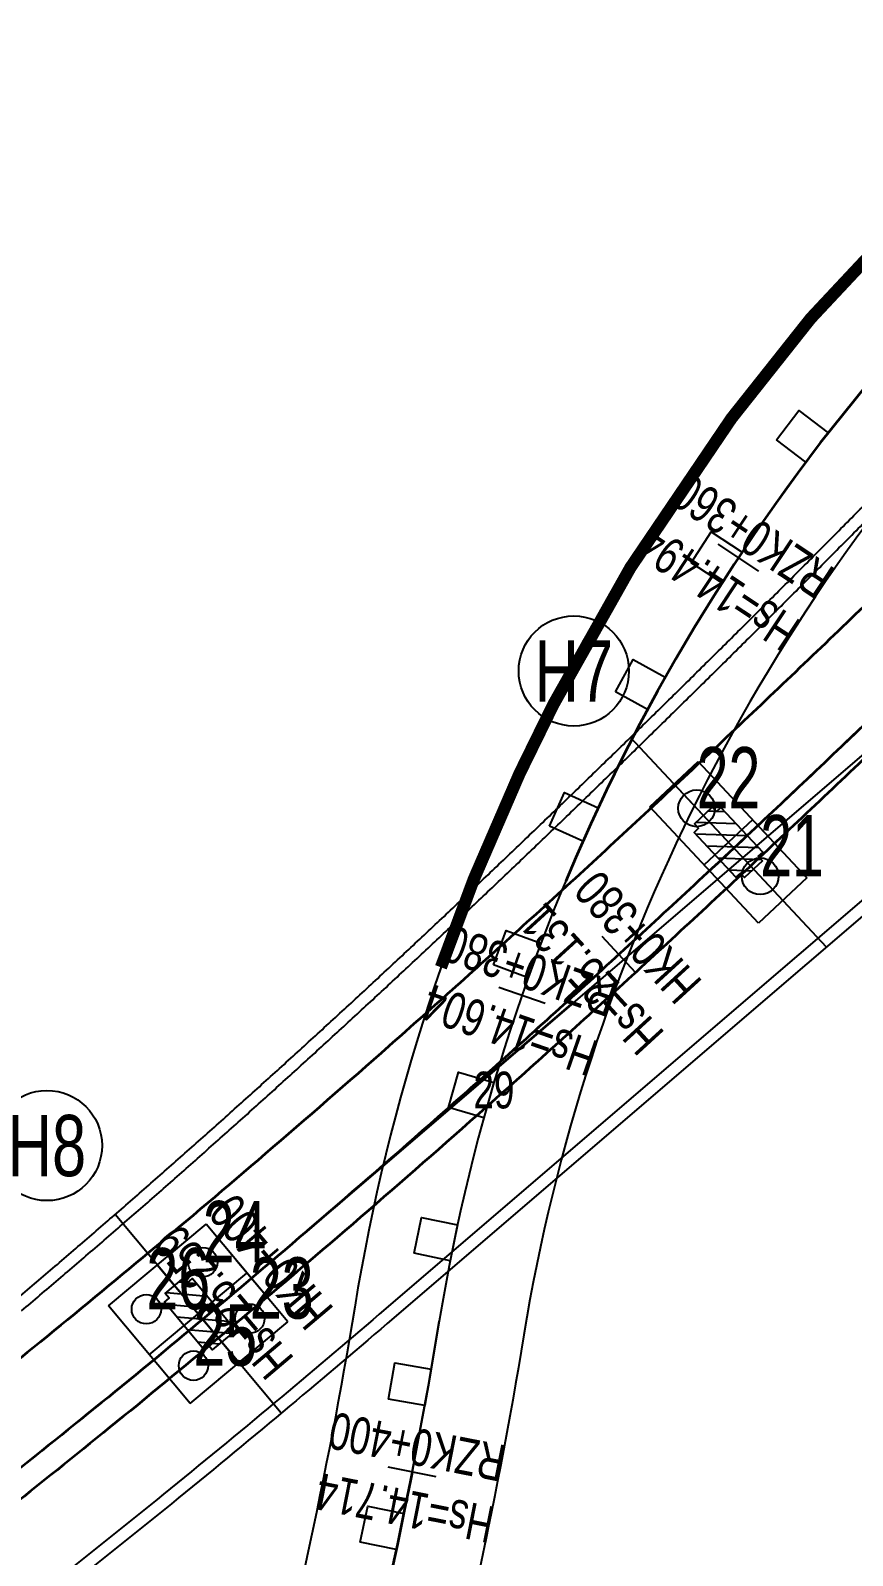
# Model space of a CAD drawing. Extents: x 0 to 558779, y 0 to 2762081.
# Drawn here: x 519707.1 to 519740.7, y 2757741.4 to 2757803.7 of the extents above; entities that cross this region are included whole.
import ezdxf
from ezdxf.enums import TextEntityAlignment as Align

# ---------------------------------------------------------------- set-up
doc = ezdxf.new("R2010")
doc.units = 0
doc.header["$LTSCALE"] = 20
doc.linetypes.add('CENTER', pattern=[2, 1.25, -0.25, 0.25, -0.25])
doc.linetypes.add('HIDDEN', pattern=[0.375, 0.25, -0.125])
for name, color, linetype in [('B-标线', 8, 'Continuous'), ('DL-中心线', 10, 'Continuous'), ('DL-人行道边线', 1, 'Continuous'), ('DL-挡墙范围', 2, 'HIDDEN'), ('DL-树池', 110, 'Continuous'), ('DL-非机动车道边线', 6, 'Continuous'), ('L-洛秀互通匝道边线', 140, 'Continuous'), ('L-辅路绿化带', 3, 'Continuous'), ('QL-分孔线', 4, 'Continuous'), ('QL-墩号', 6, 'Continuous'), ('QL-桥墩', 191, 'Continuous'), ('QL-桥跨数值', 6, 'Continuous'), ('XW_E', 7, 'Continuous'), ('XW_H', 7, 'Continuous'), ('XW_RZ-海江左慢行', 7, 'Continuous'), ('桩号-H', 7, 'Continuous'), ('桩号-RZ-海江左慢行', 7, 'Continuous'), ('设计高-H', 7, 'Continuous'), ('设计高-RZ-海江左慢行', 7, 'Continuous'), ('设计高-地面高-H', 7, 'Continuous'), ('设计高-地面高-RZ-海江左慢行', 7, 'Continuous')]:
    doc.layers.add(name, color=color, linetype=linetype)
doc.layers.add('坐标标注', color=6, linetype='Continuous', plot=False)
doc.styles.get("Standard").update_dxf_attribs({"font": 'fsdb_e.shx', "width": 0.7, "bigfont": 'hzdx.shx'})
pattern_1 = [(0, (0, 2.328306e-10), (0, 6.985), [5.08, -1.905]), (90, (0, 2.328306e-10), (-6.985, 4e-16), [5.08, -1.905])]
pattern_2 = [(0, (0, 0), (0, 6.985), [5.08, -1.905]), (90, (0, 0), (-6.985, 4e-16), [5.08, -1.905])]

# ---------------------------------------------------------------- blocks, each defined once
blk = doc.blocks.new('shuchi01')
at = {"layer": 'DL-树池', "color": 3}
blk.add_lwpolyline([(-0.75, 1.5), (0.75, 1.5), (0.75, 0), (-0.75, 0)], close=True, dxfattribs=at)
blk = doc.blocks.new('(10-1)10m花瓶墩单排桩2根1.5')
h = blk.add_hatch()
h.set_pattern_fill('ANGLE', color=256)
h.set_pattern_definition(pattern_1)
h.paths.add_polyline_path([(-1.500000000000007, -0.5000000000001165), (-1.499999999999985, 0.5), (-1.249999999999992, 0.5), (-1.249999999999992, 0.75), (1.250000000000007, 0.75), (1.250000000000007, 0.5), (1.500000000000007, 0.5), (1.499999999999985, -0.5), (1.249999999999985, -0.5), (1.249999999999985, -0.75), (-1.250000000000014, -0.7500000000001165), (-1.250000000000014, -0.5000000000001165)])
h = blk.add_hatch()
h.set_pattern_fill('ANGLE', color=256)
h.set_pattern_definition(pattern_1)
h.paths.add_polyline_path([(-1.500000000000007, -0.5000000000001165), (-1.499999999999985, 0.5), (-1.249999999999992, 0.5), (-1.249999999999992, 0.75), (1.250000000000007, 0.75), (1.250000000000007, 0.5), (1.500000000000007, 0.5), (1.499999999999985, -0.5), (1.249999999999985, -0.5), (1.249999999999985, -0.75), (-1.250000000000014, -0.7500000000001165), (-1.250000000000014, -0.5000000000001165)])
h = blk.add_hatch()
h.set_pattern_fill('ANSI31', color=3, scale=0.15)
h.set_pattern_definition([(45, (0, 2.328306e-10), (-0.3367596045400932, 0.3367596045400933), [])])
h.paths.add_polyline_path([(-1.500000000000007, -0.5000000000001165), (-1.499999999999985, 0.5), (-1.249999999999992, 0.5), (-1.249999999999992, 0.75), (1.250000000000007, 0.75), (1.250000000000007, 0.5), (1.500000000000007, 0.5), (1.499999999999985, -0.5), (1.249999999999985, -0.5), (1.249999999999985, -0.75), (-1.250000000000014, -0.7500000000001165), (-1.250000000000014, -0.5000000000001165)])
at = {"layer": 'QL-桥墩', "color": 1}
for p, q in [((-3.25, -1.350000000093132), (-3.25, 1.350000000093132)), ((-3.25, 1.350000000093132), (3.25, 1.350000000093132)), ((3.25, 1.350000000093132), (3.25, -1.350000000093132)), ((3.25, -1.350000000093132), (-3.25, -1.350000000093132))]:
    blk.add_line(p, q, dxfattribs=at)
at = {"layer": 'QL-桥墩', "color": 3, "linetype": 'CENTER'}
for p, q in [((0, -1.350000000093132), (0, 1.350000000093132)), ((3.25, 0), (-3.25, 0))]:
    blk.add_line(p, q, dxfattribs=at)
at = {"layer": 'QL-桥墩', "color": 1}
blk.add_lwpolyline([(-1.500000000000007, -0.5000000000001165), (-1.499999999999985, 0.5), (-1.249999999999992, 0.5), (-1.249999999999992, 0.75), (1.250000000000007, 0.75), (1.250000000000007, 0.5), (1.500000000000007, 0.5), (1.499999999999985, -0.5), (1.249999999999985, -0.5), (1.249999999999985, -0.75), (-1.250000000000014, -0.75), (-1.250000000000014, -0.5000000000001165)], close=True, dxfattribs=at)
at = {"layer": 'QL-桥墩', "color": 3}
for centre in [(-1.899999999965075, 0), (1.900000000023283, 0)]:
    blk.add_circle(centre, 0.7499999999999999, dxfattribs=at)
blk = doc.blocks.new('(10-2)10m花瓶墩双排桩4根1.2')
h = blk.add_hatch()
h.set_pattern_fill('ANGLE', color=256)
h.set_pattern_definition(pattern_2)
h.paths.add_polyline_path([(-1.500000000000007, -0.5000000002329471), (-1.499999999999985, 0.4999999997671694), (-1.249999999999992, 0.4999999997671694), (-1.249999999999992, 0.7499999997671694), (1.250000000000007, 0.7499999997671694), (1.250000000000007, 0.4999999997671694), (1.500000000000007, 0.4999999997671694), (1.499999999999985, -0.5000000002328308), (1.249999999999985, -0.5000000002328308), (1.249999999999985, -0.7500000002328308), (-1.250000000000014, -0.7500000002329471), (-1.250000000000014, -0.5000000002329471)])
h = blk.add_hatch()
h.set_pattern_fill('ANGLE', color=256)
h.set_pattern_definition(pattern_2)
h.paths.add_polyline_path([(-1.500000000000007, -0.5000000002329471), (-1.499999999999985, 0.4999999997671694), (-1.249999999999992, 0.4999999997671694), (-1.249999999999992, 0.7499999997671694), (1.250000000000007, 0.7499999997671694), (1.250000000000007, 0.4999999997671694), (1.500000000000007, 0.4999999997671694), (1.499999999999985, -0.5000000002328308), (1.249999999999985, -0.5000000002328308), (1.249999999999985, -0.7500000002328308), (-1.250000000000014, -0.7500000002329471), (-1.250000000000014, -0.5000000002329471)])
h = blk.add_hatch()
h.set_pattern_fill('ANSI31', color=3, scale=0.15)
h.set_pattern_definition([(45, (0, 0), (-0.3367596045400932, 0.3367596045400933), [])])
h.paths.add_polyline_path([(-1.500000000000007, -0.5000000002329471), (-1.499999999999985, 0.4999999997671694), (-1.249999999999992, 0.4999999997671694), (-1.249999999999992, 0.7499999997671694), (1.250000000000007, 0.7499999997671694), (1.250000000000007, 0.4999999997671694), (1.500000000000007, 0.4999999997671694), (1.499999999999985, -0.5000000002328308), (1.249999999999985, -0.5000000002328308), (1.249999999999985, -0.7500000002328308), (-1.250000000000014, -0.7500000002329471), (-1.250000000000014, -0.5000000002329471)])
at = {"layer": 'QL-桥墩', "color": 1}
for p, q in [((-2.599999999802093, 2.59999999962747), (2.599999999976716, 2.59999999962747)), ((-2.599999999802093, 2.59999999962747), (-2.599999999802093, -2.600000000093132)), ((2.599999999976716, 2.59999999962747), (2.600000000034924, -2.600000000093132)), ((-2.599999999802093, -2.600000000093132), (2.600000000034924, -2.600000000093132))]:
    blk.add_line(p, q, dxfattribs=at)
at = {"layer": 'QL-桥墩', "color": 3, "linetype": 'CENTER'}
for p, q in [((0, 2.59999999962747), (0, -2.59999999962747)), ((-2.600000000093132, -4.656613e-10), (2.600000000093132, 0))]:
    blk.add_line(p, q, dxfattribs=at)
at = {"layer": 'QL-桥墩', "color": 1, "ltscale": 0.1}
blk.add_lwpolyline([(-1.500000000000007, -0.5000000002329471), (-1.499999999999985, 0.4999999997671694), (-1.249999999999992, 0.4999999997671694), (-1.249999999999992, 0.7499999997671694), (1.250000000000007, 0.7499999997671694), (1.250000000000007, 0.4999999997671694), (1.500000000000007, 0.4999999997671694), (1.499999999999985, -0.5000000002328308), (1.249999999999985, -0.5000000002328308), (1.249999999999985, -0.7500000002328308), (-1.250000000000014, -0.7500000002328308), (-1.250000000000014, -0.5000000002329471)], close=True, dxfattribs=at)
at = {"layer": 'QL-桥墩', "color": 3, "ltscale": 0.1}
for centre in [(-1.500000000174622, 1.5), (1.499999999941792, 1.499999999534338), (-1.499999999941792, -1.5), (1.500000000116415, -1.5)]:
    blk.add_circle(centre, 0.6000000000008185, dxfattribs=at)

msp = doc.modelspace()

# ---------------------------------------------------------------- linework, layer by layer
at = {"layer": 'B-标线', "lineweight": 35, "flags": 128}
for points in [[(519801.3586491061, 2757841.377704985), (519776.8622204041, 2757816.149091547, -0.0001929116598627), (519771.4444969128, 2757810.572305915, -0.0005787041457668), (519766.021964264, 2757805.007777466, -0.0009645071125628), (519760.5860666442, 2757799.463870553, -0.0013503103332184), (519755.1283636785, 2757793.94903154, -0.0017361139968062), (519749.640549961, 2757788.471806833, -0.0021219181465886), (519744.1144952051, 2757783.040880357, -0.0025077229639076), (519738.542285441, 2757777.665109671, -0.0028935284714258), (519732.9162655261, 2757772.353560409, -0.0032793147477122), (519727.229118409, 2757767.115570668, -0.0034721931990796), (519721.7640309318, 2757762.216954217, -0.0034721788620074), (519716.7185499701, 2757757.819455471, -0.0034721998804231), (519711.9950267776, 2757753.816745175, -0.0034721921868158), (519707.5280770817, 2757750.13689135, -0.0034722695561536), (519703.2713108979, 2757746.728370561, -0.0034721389420025)], [(519803.8697424914, 2757838.939588908), (519779.3732636301, 2757813.710923809, -0.0001929116598659), (519773.9539718285, 2757808.13252403, -0.0005787041457593), (519768.5257848537, 2757802.562193189, -0.0009645071125535), (519763.0804334925, 2757797.008644693, -0.0013503103332157), (519757.6094329477, 2757791.480368889, -0.0017361139968128), (519752.1044160414, 2757785.985974187, -0.0021219181466004), (519746.5571738883, 2757780.534225045, -0.0025077229638979), (519740.9596977224, 2757775.134078684, -0.0028935284714385), (519735.3042221867, 2757769.794720244, -0.0032793147477575), (519729.5833057493, 2757764.525628204, -0.003472193198997), (519724.0819881471, 2757759.594536565, -0.0034721788620104), (519718.9998108001, 2757755.16505365, -0.0034721998803725), (519714.2391647296, 2757751.130885006, -0.0034721921868031), (519709.7346680254, 2757747.420099785, -0.0034722695563127), (519705.4399341364, 2757743.981176857, -0.0034721389419929)], [(519804.5871977442, 2757838.242984314), (519780.0907045518, 2757813.014304455, -0.0001929116598634), (519774.6709646486, 2757807.435443478, -0.0005787041457536), (519769.2411621652, 2757801.863454825, -0.0009645071125868), (519763.793109735, 2757796.30715159, -0.0013503103332324), (519758.3183098817, 2757790.775036703, -0.0017361139968199), (519752.8083777784, 2757785.275736289, -0.002121918146599), (519747.2550820835, 2757779.818037814, -0.0025077229639178), (519741.6503869456, 2757774.410926972, -0.002893528471397), (519735.9864955184, 2757769.063623054, -0.0032793147478488), (519730.2559307036, 2757763.785644643, -0.0034721931990004), (519724.7442616683, 2757758.845274405, -0.0034721788620232), (519719.6515996624, 2757754.406653176, -0.0034721998803794), (519714.8803470435, 2757750.363496421, -0.0034721921868403), (519710.3651226149, 2757746.643873652, -0.0034722695564102), (519706.0595408045, 2757743.196264392, -0.0034721389421447)]]:
    msp.add_lwpolyline(points, format="xyb", dxfattribs=at)
at = {"layer": 'DL-中心线', "linetype": 'CENTER', "lineweight": 35, "ltscale": 5, "flags": 128}
for points in [[(519972.8560540283, 2758047.225408648), (519967.6176057326, 2758032.372211618, -0.1331082140106523), (519905.2464328923, 2757941.92879704), (519834.0243615144, 2757881.644859185, 0.0244319865149266), (519798.334686819, 2757848.311887452), (519745.3753274382, 2757793.769602046, 0.1531871002243434), (519723.8265070193, 2757750.994975526, -0.0264888816541139), (519719.2958215855, 2757730.309078949), (519694.5235847923, 2757640.304723051, -0.156370586992279), (519677.8240319666, 2757614.749623724, 0.2358019115662745), (519655.6750461131, 2757565.927316255), (519656.2844726898, 2757549.57256856, 0.1125262926384158), (519662.0269027165, 2757528.10342119, -0.1102365594900873), (519681.3724745692, 2757457.065256183, -0.1911273528178671), (519652.5742908694, 2757373.373415782, -0.0218670674201616), (519613.4818923929, 2757331.648324909, 0.0327792850955108), (519560.0534383733, 2757272.069346088, -0.0371839509956305), (519540.026832392, 2757250.128819554), (519529.5445838429, 2757240.232811462, 0.0025362034736041), (519524.3230746405, 2757235.252992563)], [(519983.2302287171, 2758043.566628817, -6.13776656214e-05), (519982.5833518215, 2758041.732940059, -0.000184132998714), (519981.9355746368, 2758039.89956919, -0.000306888337356), (519981.2859973424, 2758038.066835423, -0.0004296436852468), (519980.633721059, 2758036.235060624, -0.0005523990460862), (519979.9778483268, 2758034.40457063, -0.0006751544235736), (519979.317483594, 2758032.575696572, -0.0007979098214087), (519978.6517337182, 2758030.748776188, -0.0009206652432910001), (519977.9797084837, 2758028.92415513, -0.0010434206929201), (519977.3005211389, 2758027.102188265, -0.0011047984292958), (519976.647942028, 2758025.374339175, -0.0011047984292958), (519976.045478861, 2758023.800292852, -0.0011047984292958), (519975.481395909, 2758022.345827263, -0.0011047984292958), (519974.9478129131, 2758020.9878498, -0.0011047984292958), (519974.4391420105, 2758019.709904631, -0.0011047984292958), (519973.9512548344, 2758018.49977368, -0.0011047984292958), (519973.4810019126, 2758017.348089438, -0.0011047984292958), (519973.0259178537, 2758016.247482252, -0.0011047984292958), (519972.5840314906, 2758015.192030045, -0.0011047984292958), (519972.1537386731, 2758014.176888841, -0.0011047984292958), (519971.7337141834, 2758013.198036408, -0.0011047984292958), (519971.3228490174, 2758012.252089328, -0.0011047984292958), (519970.9202046514, 2758011.336169346, -0.0005523990460862), (519970.7217100367, 2758010.88868313, -0.1065559462043976), (519916.0295152737, 2757936.021362273, -0.0005523990460862), (519915.6635734028, 2757935.696199893, -0.0011047984292958), (519914.9134535236, 2757935.034118278, -0.0011047984292958), (519914.1372280093, 2757934.355074823, -0.0011047984292958), (519913.3324402652, 2757933.657300256, -0.0011047984292958), (519912.4962042933, 2757932.938709294, -0.0011047984292958), (519911.6250912675, 2757932.196816433, -0.0011047984292958), (519910.714974348, 2757931.42862058, -0.0011047984292958), (519909.7608112333, 2757930.630443186, -0.0011047984292958), (519908.7563308707, 2757929.797694713, -0.0011047984292958), (519907.693566958, 2757928.924526455, -0.0011047984292958), (519906.5621352482, 2757928.003290388, -0.0011047984292958), (519905.348058182, 2757927.023659537, -0.0011047984292958), (519904.031732722, 2757925.971105037, -0.0011047984292958), (519902.584125707, 2757924.824041001, -0.0010434206929201), (519901.0549481005, 2757923.623010378, -0.0009206652432910001), (519899.5210642046, 2757922.427995686, -0.0007979098214087), (519897.9830817172, 2757921.238260061, -0.0006751544235736), (519896.4416006102, 2757920.053060544, -0.0005523990460862), (519894.8972142055, 2757918.871648977, -0.0004296436852468), (519893.3505102637, 2757917.693272899, -0.000306888337356), (519891.802072084, 2757916.517176421, -0.000184132998714), (519890.2524796119, 2757915.342601095, -6.13776656214e-05), (519888.702310554, 2757914.16878677, 2.70061728461e-05), (519887.1520877003, 2757912.995043487, 8.10185186958e-05), (519885.602118475, 2757911.82096531, 0.0001350308650182), (519884.0526567241, 2757910.646217512, 0.0001890432121285), (519882.5039567275, 2757909.470465694, 0.0002430555603418), (519880.956273415, 2757908.293375951, 0.0002970679099733), (519879.4098625828, 2757907.114615037, 0.000351080261338), (519877.8649811089, 2757905.933850536, 0.0004050926147512), (519876.3218871672, 2757904.750751023, 0.0004591049705279), (519874.7808404407, 2757903.56498624, 0.0004861111494011), (519873.3191735224, 2757902.435890908, 0.0004861111494011), (519871.9873818128, 2757901.402973552, 0.0004861111494011), (519870.7565307161, 2757900.444501591, 0.0004861111494011), (519869.6070941556, 2757899.545829243, 0.0004861111494011), (519868.5251566343, 2757898.696533284, 0.0004861111494011), (519867.5003851891, 2757897.888884513, 0.0004861111494011), (519866.5248567143, 2757897.116964421, 0.0004861111494011), (519865.5923371067, 2757896.376122523, 0.0004861111494011), (519864.6978160757, 2757895.662626367, 0.0004861111494011), (519863.8371948103, 2757894.973426683, 0.0004861111494011), (519863.0070692502, 2757894.305994512, 0.0004861111494011), (519862.2045754526, 2757893.658205067, 0.0004861111494011), (519861.4272765968, 2757893.028252927, 0.0002430555603418), (519861.0474093697, 2757892.71947308, 0.0192772896442469), (519832.1126070613, 2757867.26110237, 0.0002777777849223), (519831.7073461036, 2757866.8753977, 0.0005555556127115), (519830.8803873381, 2757866.085707239, 0.0005555556127115), (519830.0297771464, 2757865.269809042, 0.0005555556127115), (519829.153131025, 2757864.425188298, 0.0005555556127115), (519828.2476428949, 2757863.548890028, 0.0005555556127115), (519827.3099731668, 2757862.63740271, 0.0005555556127115), (519826.3360954786, 2757861.686499039, 0.0005555556127115), (519825.321081769, 2757860.691012761, 0.0005555556127115), (519824.2587923735, 2757859.644517097, 0.0005555556127115), (519823.1414141997, 2757858.538845833, 0.0005555556127115), (519821.9587446949, 2757857.363351273, 0.0005555556127115), (519820.6970263722, 2757856.103697216, 0.0005555556127115), (519819.3369301058, 2757854.73977171, 0.0005555556127115), (519817.8497763211, 2757853.241778636, 0.0005246914061741), (519816.2875582315, 2757851.66135324, 0.0004629629960393), (519814.728464952, 2757850.077845002, 0.0004012345894327), (519813.1721108723, 2757848.491644346, 0.0003395061858838), (519811.6181083793, 2757846.903139673, 0.0002777777849223), (519810.0660681475, 2757845.312717648, 0.0002160493860776), (519808.5155994283, 2757843.720763488, 0.0001543209888794), (519806.966310336, 2757842.127661245, 9.25925928572e-05), (519805.4178081338, 2757840.533794099, 3.08641975407e-05), (519803.8696995184, 2757838.939544648), (519779.3735573014, 2757813.711226258, -0.0001929013633002), (519773.9539718675, 2757808.13252407, -0.0005787041473248), (519768.5257848537, 2757802.562193189, -0.0009645071036225), (519763.0804334926, 2757797.008644693, -0.0013503103470422), (519757.6094329477, 2757791.48036889, -0.0017361139924331), (519752.1044160413, 2757785.985974188, -0.002121918154645), (519746.5571738884, 2757780.534225045, -0.0025077229485284), (519740.9596977223, 2757775.134078684, -0.0028935284889342), (519735.3042221867, 2757769.794720244, -0.0032793348907145), (519729.5832703473, 2757764.525596024, -0.0034722384505116), (519724.081942001, 2757759.594495776, -0.0034722384505116), (519718.9997732471, 2757755.165021376, -0.0034722384505116), (519714.2391436027, 2757751.130867353, -0.0034722384505116), (519709.7346394559, 2757747.420076581, -0.0034722384505116), (519705.4399857229, 2757743.981217579, -0.0034722384505116), (519701.3210848123, 2757740.775991377, -0.0034722384505116), (519697.3520014998, 2757737.774949799, -0.0034722384505116), (519693.5125009, 2757734.954859337, -0.0034722384505116), (519689.7864635851, 2757732.296997386, -0.0034722384505116), (519686.1608241242, 2757729.786006595, -0.0034722384505116), (519682.6248363726, 2757727.409098722, -0.0034722384505116), (519679.1695505735, 2757725.15548578, -0.0034722384505116), (519675.7874322208, 2757723.015963748, -0.0017361139924331), (519674.1217719772, 2757721.98646552, -0.1059643193583257), (519563.4381440322, 2757682.960440644, -0.0009920638175233), (519562.3280580326, 2757682.819992409, -0.0019841295878083), (519560.0575830697, 2757682.546486582, -0.0019841295878083), (519557.715034295, 2757682.283145313, -0.0019841295878083), (519555.2935368826, 2757682.030376449, -0.0019841295878083), (519552.7849994042, 2757681.788635592, -0.0019841295878083), (519550.1797911924, 2757681.558436376, -0.0019841295878083), (519547.4663006773, 2757681.340364033, -0.0019841295878083), (519544.6303161875, 2757681.135093714, -0.0019841295878083), (519541.654133345, 2757680.943415862, -0.0019841295878083), (519538.5152252342, 2757680.766272504, -0.0019841295878083), (519535.1841811202, 2757680.604811122, -0.0019841295878083), (519531.6213522516, 2757680.460468433, -0.0019841295878083), (519527.7710494488, 2757680.335108571, -0.0019841295878083), (519523.5506739142, 2757680.231269154, -0.0018738999006268), (519519.1068727559, 2757680.156267947, -0.0016534406601984), (519514.6626507692, 2757680.11261789, -0.0014329815804915), (519510.218241994, 2757680.096401952, -0.0012125226400763), (519505.7738079028, 2757680.103701524, -0.0009920638175233), (519501.3294477578, 2757680.130597241, -0.0007716050914029), (519496.8852089795, 2757680.173169525, -0.0005511464402856), (519492.4410975141, 2757680.227498902, -0.0003306878427419), (519487.9970882034, 2757680.289666137, -0.0001102292773424), (519483.5531351539, 2757680.355752231), (519395.6916920307, 2757681.675257197)], [(519736.3970131029, 2757361.60983472, 0.0061165837414618), (519747.0823970372, 2757374.993234307, 0.05866860067478701), (519871.2186815033, 2757580.064001562, 0.0262276942430755), (519898.0769045729, 2757648.359657723, -0.0209051399802004), (519927.8377325751, 2757726.465889602, -0.0001215277783761), (519928.0311108011, 2757726.915610605, -0.0002430555603418), (519928.4270112764, 2757727.834466557, -0.0002430555603418), (519928.8360226246, 2757728.781217542, -0.0002430555603418), (519929.259405459, 2757729.758622982, -0.0002430555603418), (519929.6986409578, 2757730.769927897, -0.0002430555603418), (519930.155489172, 2757731.818991601, -0.0002430555603418), (519930.6320688152, 2757732.910463871, -0.0002430555603418), (519931.1309690808, 2757734.050031914, -0.0002430555603418), (519931.6554107676, 2757735.244776394, -0.0002430555603418), (519932.2094862383, 2757736.503701826, -0.0002430555603418), (519932.798531218, 2757737.838558715, -0.0002430555603418), (519933.4297295699, 2757739.265181347, -0.0002430555603418), (519934.1131590966, 2757740.805802058, -0.0002430555603418), (519934.8637498203, 2757742.493386374, -0.0002295524731678), (519935.6556303366, 2757744.269277468, -0.0002025462990661), (519936.449045284, 2757746.044483572, -0.0001755401252598), (519937.2438023722, 2757747.819089222, -0.0001485339517096), (519938.0397095057, 2757749.59317939, -0.0001215277783761), (519938.8365747545, 2757751.366839418, -9.45216052198e-05), (519939.6342063284, 2757753.140154965, -6.75154322014e-05), (519940.4324125482, 2757754.91321193, -4.05092592814e-05), (519941.2310018189, 2757756.686096406, -1.35030864206e-05), (519942.0297826009, 2757758.458894607, 0.0001929012369606), (519942.8281392901, 2757760.231883776, 0.0005787037683059), (519943.6237587775, 2757762.006102513, 0.0009645064719239999), (519944.4138981867, 2757763.782767707, 0.0013503094626635), (519945.1958033903, 2757765.56307084, 0.0017361128553735), (519945.9667036295, 2757767.348165182, 0.0021219167649035), (519946.7238064295, 2757769.139152853, 0.0025077213061036), (519947.4642929112, 2757770.937071721, 0.0028935265938247), (519948.1853136016, 2757772.742882105, 0.0032793327429186), (519948.8839848471, 2757774.557453256, 0.0034722361763719), (519949.524278514, 2757776.289878348, 0.0034722361763719), (519950.0865162976, 2757777.878724257, 0.0034722361763719), (519950.586431312, 2757779.356462239, 0.0034722361763719), (519951.0347342893, 2757780.744917238, 0.0034722361763719), (519951.4391248392, 2757782.059577229, 0.0034722361763719), (519951.8053698149, 2757783.311891421, 0.0034722361763719), (519952.1379293496, 2757784.510597474, 0.0034722361763719), (519952.4403432036, 2757785.662536293, 0.0034722361763719), (519952.7154810522, 2757786.773177175, 0.0034722361763719), (519952.9657111759, 2757787.846969936, 0.0034722361763719), (519953.1930179553, 2757788.887588932, 0.0034722361763719), (519953.3990860162, 2757789.898106943, 0.0034722361763719), (519953.5853619415, 2757790.881122057, 0.0017361128553735), (519953.6714764318, 2757791.363021896, 0.5897382322642627), (519858.2880169908, 2757868.254483786, 0.002232146564339), (519857.7062841795, 2757868.014211622, 0.0044643153720325), (519856.5240436857, 2757867.507227254, 0.0044643153720325), (519855.314928418, 2757866.962952131, 0.0044643153720325), (519854.0763770139, 2757866.378604885, 0.0044643153720325), (519852.805335436, 2757865.750934997, 0.0044643153720325), (519851.4981238606, 2757865.076099748, 0.0044643153720325), (519850.1502540143, 2757864.349496208, 0.0044643153720325), (519848.7561724554, 2757863.565526281, 0.0044643153720325), (519847.308889596, 2757862.717258898, 0.0044643153720325), (519845.7994256536, 2757861.795928072, 0.0044643153720325), (519844.215949768, 2757860.790156949, 0.0044643153720325), (519842.5423757228, 2757859.684698637, 0.0044643153720325), (519840.7559267937, 2757858.458264035, 0.0044643153720325), (519838.8225630785, 2757857.079464511, 0.0042162948255607), (519836.8127015186, 2757855.592753935, 0.0037202552582442), (519834.8266855252, 2757854.074325436, 0.0032242175216723), (519832.861945176, 2757852.52845717, 0.0027281813717384), (519830.9157429775, 2757850.959306143, 0.002232146564339), (519828.9852001024, 2757849.370922483, 0.0017361128553735), (519827.0673215978, 2757847.767265135, 0.0012400800007431), (519825.159020714, 2757846.152218731, 0.0007440477563509), (519823.2571425047, 2757844.529611376, 0.0002480158781012), (519821.3584868731, 2757842.903233115), (519718.447648368, 2757754.69134046)]]:
    msp.add_lwpolyline(points, format="xyb", dxfattribs=at)
at = {"layer": 'DL-人行道边线', "flags": 128}
msp.add_lwpolyline([(519795.8236435931, 2757850.75005519), (519742.8642842123, 2757796.207769783, 0.1531871002258186), (519720.3727029, 2757751.561753354, -0.0264888816542536), (519715.9213044614, 2757731.237859967), (519706.7339682318, 2757697.857738234)], format="xyb", dxfattribs=at)
at = {"layer": 'DL-挡墙范围', "ltscale": 10, "const_width": 0.5}
msp.add_lwpolyline([(519760.3458763685, 2757814.21187708), (519751.7943455078, 2757805.404745683), (519746.456744694, 2757799.907606927), (519738.9935479593, 2757791.935670304), (519735.7588637487, 2757787.85648726), (519731.6339274038, 2757781.764459349), (519728.4894488949, 2757776.178753467), (519727.104230004, 2757773.350820865), (519725.242786954, 2757769.051148902), (519723.8948088048, 2757765.441867158)], dxfattribs=at)
at = {"layer": 'DL-非机动车道边线', "flags": 128}
msp.add_lwpolyline([(519798.3341746303, 2757848.311359954), (519745.3753274382, 2757793.769602046, 0.153187100226026), (519723.8265070193, 2757750.994975526, -0.0264888816541139), (519719.2958215855, 2757730.309078949), (519710.0392428096, 2757696.677379984)], format="xyb", dxfattribs=at)
at = {"layer": 'L-洛秀互通匝道边线', "flags": 128}
for points in [[(519852.3208830913, 2757860.407622363, 0.0044641471629517), (519850.9968919216, 2757859.663068558, 0.0044642843614255), (519849.6189444406, 2757858.855439817, 0.0044642270367953), (519848.1780979648, 2757857.975991157, 0.0044641885715177), (519846.662495177, 2757857.013330826, 0.0044641711570966), (519845.0560223976, 2757855.952195403, 0.0044640791815114), (519843.3359114202, 2757854.771303318, 0.0044641717381854), (519841.4680311466, 2757853.43920371, 0.0042162072444757), (519839.5192239594, 2757851.997655011, 0.0037202552585373), (519837.5864048222, 2757850.519898704, 0.0032242174657634), (519835.6672745162, 2757849.009916664, 0.0027281814210122), (519833.7593012897, 2757847.471588247, 0.0022321465171654), (519831.8597849958, 2757845.908732181, 0.0017361128728792), (519829.9658799723, 2757844.325120549, 0.0012400800004049), (519828.0746174893, 2757842.724494202, 0.0007440477498999), (519826.1829279127, 2757841.110579386, 0.0002480528878165), (519824.2873807779, 2757839.486863604), (519721.3762593569, 2757751.274728442)], [(519853.8313160629, 2757860.653858898, 0.0044642347766396), (519852.5620614344, 2757859.969634912, 0.0044642234973427), (519851.245829931, 2757859.229444449, 0.004464232223160999), (519849.8756014465, 2757858.426339384, 0.0044641831143983), (519848.4423899836, 2757857.551550667, 0.0044641289152577), (519846.9343437705, 2757856.593690096, 0.0044641588564049), (519845.3353249868, 2757855.537478555, 0.0044640666223621), (519843.6225791674, 2757854.361642967, 0.0044641499333193), (519841.7619769906, 2757853.034733883, 0.0042162079206708), (519839.819948675, 2757851.598199575, 0.0037202551956459), (519837.8930402999, 2757850.124962399, 0.0032242175219282), (519835.9789777761, 2757848.618967719, 0.0027281814051579), (519834.0752522135, 2757847.084064037, 0.0022321465785925), (519832.1791833174, 2757845.52404437, 0.0017361128523835), (519830.287942014, 2757843.94266004, 0.0012400800183928), (519828.3985726867, 2757842.343635921, 0.0007440477138048), (519826.5080151802, 2757840.730686943, 0.0002480568785622), (519824.612813564, 2757839.107267104), (519721.7016605779, 2757750.895104885)], [(519706.4449054767, 2757751.793147638, 0.0013215908616925), (519707.9494879098, 2757753.070624233, 0.0012871690162872), (519709.4476856401, 2757754.356191863, 0.0012527507094709), (519710.9396355053, 2757755.649615205, 0.0012183358448733), (519712.4254780492, 2757756.950661667, 0.0011839250446887), (519713.9053573913, 2757758.25910135, 0.0011495174733686), (519715.3794211003, 2757759.574706992, 0.0011151142235315), (519716.8478200684, 2757760.89725391, 0.0010807149504547), (519718.3107083879, 2757762.226519947, 0.0010463197835647), (519719.7682432296, 2757763.562285408, 0.0010119291106937), (519721.220584724, 2757764.904332999, 0.0009775428398989), (519722.667895843, 2757766.252447764, 0.0009431616855215), (519724.1103422849, 2757767.606417008, 0.0009087856493664), (519725.5480923603, 2757768.966030238, 0.0008744150846984), (519726.9813168799, 2757770.331079083, 0.0008400501251731), (519728.4101890446, 2757771.70135722, 0.0008056911923786), (519729.8348843368, 2757773.076660302, 0.0007713380012451), (519731.2555804129, 2757774.456785874, 0.0007369911689438), (519732.6724569986, 2757775.841533297, 0.0007026517012843), (519734.0856957847, 2757777.230703661, 0.00066831934484), (519735.4954803241, 2757778.624099706, 0.0006339938733239), (519736.9019959322, 2757780.021525735, 0.0005996767715227), (519738.3054295855, 2757781.422787527, 0.0005653674546773), (519739.705969824, 2757782.827692246, 0.0005310657562912), (519741.1038066542, 2757784.236048359, 0.0004967730262939)], [(519706.7675124583, 2757751.411146675, 0.0013215908616918), (519708.274109768, 2757752.690334016, 0.0012871690164437), (519709.774261176, 2757753.977578051, 0.0012527507094638), (519711.2681041662, 2757755.272642608, 0.0012183358448749), (519712.7557799173, 2757756.575294279, 0.0011839250447519), (519714.2374331744, 2757757.885302375, 0.001149517473395), (519715.7132121191, 2757759.202438868, 0.0011151142234964), (519717.1832682454, 2757760.526478344, 0.0010807149504617), (519718.6477562347, 2757761.857197935, 0.0010463197835434), (519720.106833834, 2757763.194377264, 0.0010119291107255), (519721.5606617369, 2757764.537798383, 0.0009775428399417), (519723.0094034643, 2757765.887245704, 0.0009431616856476), (519724.4532252498, 2757767.242505931, 0.0009087856494376), (519725.8922959242, 2757768.60336799, 0.0008744150847258), (519727.3267868041, 2757769.969622956, 0.0008400501252531), (519728.7568715797, 2757771.341063978, 0.0008056911924008), (519730.1827262084, 2757772.717486205, 0.000771338001253), (519731.604528804, 2757774.098686697, 0.0007369911688737), (519733.0224595346, 2757775.484464361, 0.0007026517012688), (519734.4367005161, 2757776.874619852, 0.0006683193448887), (519735.8474357097, 2757778.268955501, 0.0006339938733093), (519737.2548508206, 2757779.667275219, 0.0005996767715069999), (519738.6591331998, 2757781.069384424, 0.0005653674546908), (519740.0604717417, 2757782.475089935, 0.0005310657562923), (519741.4590567898, 2757783.884199895, 0.000496773026291)], [(519721.3749256345, 2757751.273546449, -0.0030672546737374), (519717.1244634527, 2757747.677618251, -0.0034722384505823), (519712.5716845178, 2757743.9270585, -0.0034722384504983), (519708.228216078, 2757740.449111764, -0.0034722384504364), (519704.0599677581, 2757737.205484381, -0.0034722384506073)], [(519721.7001881758, 2757750.89380407, -0.0030672427052832), (519717.4450545736, 2757747.293923928, -0.0034722384505723), (519712.8869117682, 2757743.538945397, -0.0034722384503842), (519708.5380194685, 2757740.056655576, -0.0034722384505329), (519704.3642881006, 2757736.808761393, -0.0034722384506578)]]:
    msp.add_lwpolyline(points, format="xyb", dxfattribs=at)
at = {"layer": 'L-辅路绿化带', "flags": 128}
msp.add_lwpolyline([(519800.8447056675, 2757845.872664719), (519747.8863706642, 2757791.331434308, 0.1531871002262525), (519727.2803111386, 2757750.428197699, -0.0264888816539638), (519722.6703387097, 2757729.380297931), (519714.634150063, 2757700.18261227)], format="xyb", dxfattribs=at)
at = {"layer": 'QL-分孔线'}
for p, q in [((519739.634696744, 2757766.266732249), (519731.6320186451, 2757774.823891888)), ((519717.3674705521, 2757747.22911657), (519710.5902165846, 2757755.345516093)), ((519717.3674705521, 2757747.22911657), (519710.5902165846, 2757755.345516093))]:
    msp.add_line(p, q, dxfattribs=at)
at = {"layer": 'QL-墩号'}
for centre in [(519729.3187474284, 2757777.539417739), (519707.8058474114, 2757758.162184201)]:
    msp.add_circle(centre, 2.25, dxfattribs=at)
at = {"layer": 'XW_E', "color": 4}
msp.add_line((519821.3584868731, 2757842.903233115), (519718.447648368, 2757754.69134046), dxfattribs=at)
msp.add_line((519821.3584868731, 2757842.903233115), (519718.447648368, 2757754.69134046), dxfattribs=at)
at = {"layer": 'XW_H', "color": 1, "flags": 128}
msp.add_lwpolyline([(519770.7440509762, 2757804.835367586, -0.0003626269267924), (519767.9780710068, 2757802.001758245, -0.0004626269439018), (519765.2074180656, 2757799.172718188, -0.0005626269702638), (519762.4309701747, 2757796.349365514, -0.0006626270078783), (519759.6476122069, 2757793.532825246, -0.0007626270587454), (519756.8562372538, 2757790.724230659, -0.0008626271248650001), (519754.0557480084, 2757787.924724584, -0.0009626272082372), (519751.2450581694, 2757785.135460685, -0.0010626273108619), (519748.4230938645, 2757782.357604733, -0.0011626274347392), (519745.588795099, 2757779.592335834, -0.0012626275818691), (519742.7411172304, 2757776.840847643, -0.0013626277542515), (519739.8790324715, 2757774.104349543, -0.0014626279538866), (519737.0015314239, 2757771.384067787, -0.0015626281827743), (519734.1076246453, 2757768.681246604, -0.0016626284429147), (519731.1963442511, 2757765.997149268, -0.0017626287363077), (519728.2667455525, 2757763.333059114, -0.0018626290649533), (519725.3179087337, 2757760.690280516, -0.0019626294308517), (519722.3489405693, 2757758.070139805, -0.0020626298360029), (519719.358976182, 2757755.473986139, -0.0021626302824068), (519716.3471808454, 2757752.903192311, -0.0022626307720635), (519713.3127518293, 2757750.359155489, -0.0023626313069731), (519710.2549202895, 2757747.843297899, -0.0024626318891355), (519707.1729532055, 2757745.357067431, -0.0025626325205509), (519704.0661553622, 2757742.901938167, -0.0026626332032193)], format="xyb", dxfattribs=at)
msp.add_lwpolyline([(519770.7440509762, 2757804.835367586, -0.0003626269267924), (519767.9780710068, 2757802.001758245, -0.0004626269439018), (519765.2074180656, 2757799.172718188, -0.0005626269702638), (519762.4309701747, 2757796.349365514, -0.0006626270078783), (519759.6476122069, 2757793.532825246, -0.0007626270587454), (519756.8562372538, 2757790.724230659, -0.0008626271248650001), (519754.0557480084, 2757787.924724584, -0.0009626272082372), (519751.2450581694, 2757785.135460685, -0.0010626273108619), (519748.4230938645, 2757782.357604733, -0.0011626274347392), (519745.588795099, 2757779.592335834, -0.0012626275818691), (519742.7411172304, 2757776.840847643, -0.0013626277542515), (519739.8790324715, 2757774.104349543, -0.0014626279538866), (519737.0015314239, 2757771.384067787, -0.0015626281827743), (519734.1076246453, 2757768.681246604, -0.0016626284429147), (519731.1963442511, 2757765.997149268, -0.0017626287363077), (519728.2667455525, 2757763.333059114, -0.0018626290649533), (519725.3179087337, 2757760.690280516, -0.0019626294308517), (519722.3489405693, 2757758.070139805, -0.0020626298360029), (519719.358976182, 2757755.473986139, -0.0021626302824068), (519716.3471808454, 2757752.903192311, -0.0022626307720635), (519713.3127518293, 2757750.359155489, -0.0023626313069731), (519710.2549202895, 2757747.843297899, -0.0024626318891355), (519707.1729532055, 2757745.357067431, -0.0025626325205509), (519704.0661553622, 2757742.901938167, -0.0026626332032193)], format="xyb", dxfattribs=at)
at = {"layer": 'XW_RZ-海江左慢行', "color": 2}
for centre, radius, start, end in [((519802.7706011738, 2757738.040053754), 80, 135.8436003643323, 170.6806832010838), ((519802.7706011738, 2757738.040053754), 80, 135.8436003643323, 170.6806832010838), ((519526.466271633, 2757783.382279957), 200, 344.6112979951514, 350.6806832018772), ((519526.466271633, 2757783.382279957), 200, 344.6112979951514, 350.6806832018772)]:
    msp.add_arc(centre, radius, start, end, dxfattribs=at)
at = {"layer": '设计高-地面高-H'}
for p, q in [((519731.8328516913, 2757765.224084283), (519730.4822553224, 2757766.699173924)), ((519716.7989924304, 2757751.975652575), (519715.5080505019, 2757753.503222193))]:
    msp.add_line(p, q, dxfattribs=at)
at = {"layer": '设计高-地面高-RZ-海江左慢行'}
for p, q in [((519736.8794752817, 2757781.62169586), (519735.2113455122, 2757782.725028572)), ((519728.1456000085, 2757763.965122724), (519726.2563594728, 2757764.621453584)), ((519723.6968815478, 2757744.638422216), (519721.7343879169, 2757745.023933239))]:
    msp.add_line(p, q, dxfattribs=at)

# ---------------------------------------------------------------- block references
at = {"layer": 'DL-树池'}
for p, rotation in [((519739.2449765306, 2757786.666127147), 52.56753189003422), ((519735.7800211708, 2757781.769473951), 56.86471535342671), ((519732.6917112214, 2757776.626958048), 61.16189881681919), ((519729.9974102842, 2757771.267492532), 65.45908228021167), ((519727.7122666992, 2757765.721210267), 69.75626574360417), ((519725.8491283751, 2757760.01929447), 74.05344920699665), ((519724.4184705533, 2757754.193803387), 78.35063267038916), ((519723.3631295672, 2757748.287731439), 79.89383002926324), ((519722.2218540891, 2757742.397503059), 78.17495664387647)]:
    msp.add_blockref('shuchi01', p, dxfattribs=dict(at, rotation=rotation))
at = {"layer": 'QL-桥墩', "lineweight": 35}
for name, p, rotation in [('(10-1)10m花瓶墩单排桩2根1.5', (519735.6333576944, 2757770.545312068), 133.0822524900702), ('(10-2)10m花瓶墩双排桩4根1.2', (519713.9788435682, 2757751.287316331), 129.8621324899501)]:
    msp.add_blockref(name, p, dxfattribs=dict(at, rotation=rotation))

# ---------------------------------------------------------------- texts
at = {"layer": 'QL-墩号', "width": 0.75}
for s, p in [('H7', (519729.3187474284, 2757777.539417739)), ('H8', (519707.8058474114, 2757758.162184201))]:
    msp.add_text(s, height=2.5, dxfattribs=at).set_placement(p, align=Align.MIDDLE_CENTER)
at = {"layer": 'QL-桥跨数值', "lineweight": 35, "width": 0.75}
msp.add_text('29', height=1.5, dxfattribs=at).set_placement((519726.0570674949, 2757759.228943998), align=Align.BOTTOM_CENTER)
at = {"layer": '坐标标注', "width": 0.7}
for s, p in [('22', (519734.3355673088, 2757771.933022454)), ('21', (519736.9311480797, 2757769.157601682)), ('24', (519714.1688132643, 2757753.400113414)), ('26', (519711.8660464854, 2757751.477286027)), ('23', (519716.0916406513, 2757751.097346635)), ('25', (519713.788873872, 2757749.174519247))]:
    msp.add_text(s, height=2.5, dxfattribs=at).set_placement(p)
at = {"layer": '桩号-H', "width": 0.75}
for s, rotation, p in [('HK0+380', 132.4773102080693, (519731.378816953, 2757766.164218558)), ('HK0+400', 130.2009959345966, (519716.3826569088, 2757752.933078673))]:
    msp.add_text(s, height=1.5, rotation=rotation, dxfattribs=at).set_placement(p, align=Align.TOP_CENTER)
at = {"layer": '桩号-RZ-海江左慢行', "width": 0.75}
for s, rotation, p in [('RZK0+360', 146.5185927952992, (519736.2109103037, 2757782.423581681)), ('RZK0+380', 160.8425376899952, (519727.2994293696, 2757764.576674234)), ('RZK0+400', 168.8863634699608, (519722.7734613857, 2757745.125551772))]:
    msp.add_text(s, height=1.5, rotation=rotation, dxfattribs=at).set_placement(p, align=Align.TOP_CENTER)
at = {"layer": '设计高-H', "width": 0.75}
for s, rotation, p in [('Hs=25.131', 132.4773102080693, (519730.9362900607, 2757765.759039648)), ('Hs=25.259', 130.2009959345966, (519715.9243860234, 2757752.545796095))]:
    msp.add_text(s, height=1.5, rotation=rotation, dxfattribs=at).set_placement(p, align=Align.BOTTOM_CENTER)
at = {"layer": '设计高-RZ-海江左慢行', "width": 0.75}
for s, rotation, p in [('Hs=14.494', 146.5185927952992, (519735.8799104903, 2757781.92314275)), ('Hs=14.604', 160.8425376899952, (519727.1025301118, 2757764.009902073)), ('Hs=14.714', 168.8863634699608, (519722.657808079, 2757744.536803683))]:
    msp.add_text(s, height=1.5, rotation=rotation, dxfattribs=at).set_placement(p, align=Align.BOTTOM_CENTER)

doc.saveas('drawing.dxf')
